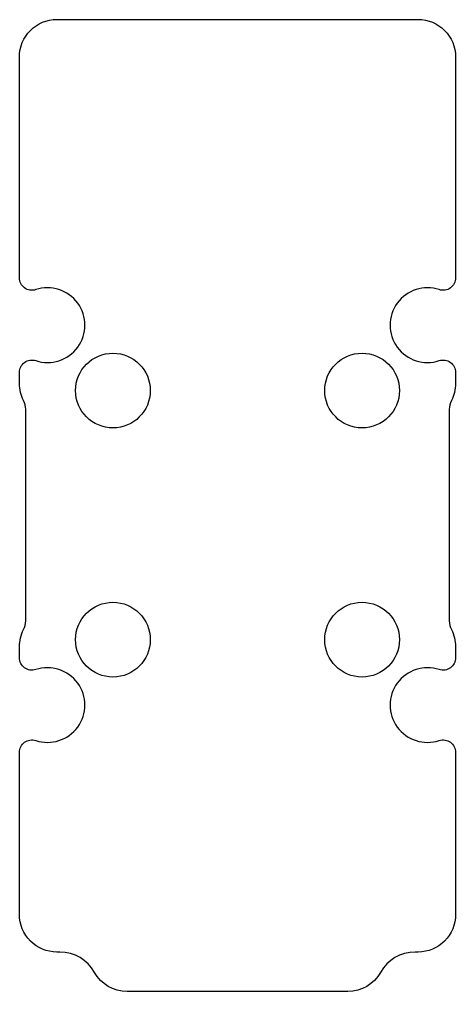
# Model space of a CAD drawing. Header units: millimetres. Extents: x -17.5 to 17.5, y -38.2 to 39.8.
import ezdxf

# ---------------------------------------------------------------- set-up
doc = ezdxf.new("R2010")
doc.units = ezdxf.units.MM
doc.layers.get('0').update_dxf_attribs({"linetype": 'CONTINUOUS'})

msp = doc.modelspace()

# ---------------------------------------------------------------- linework, layer by layer
msp.add_lwpolyline([(-17.5, 36.792, -0.414214), (-14.5, 39.792), (14.5, 39.792, -0.414214), (17.5, 36.792), (17.5, 19.05, -0.51068), (16.187, 18.1, 1.381699), (16.187, 12.4, -0.51068), (17.5, 11.45), (17.5, 10.562, -0.119535), (17.167, 9.187, 0.119535), (17, 8.5), (17, -8.5, 0.119535), (17.167, -9.187, -0.119535), (17.5, -10.562), (17.5, -11.45, -0.51068), (16.187, -12.4, 1.381699), (16.187, -18.1, -0.51068), (17.5, -19.05), (17.5, -32.075, -0.414214), (14.5, -35.075), (14.25, -35.075, 0.272309), (11.475, -36.708, -0.272309), (8.853, -38.25), (-8.853, -38.25, -0.272309), (-11.475, -36.708, 0.272309), (-14.25, -35.075), (-14.5, -35.075, -0.414214), (-17.5, -32.075), (-17.5, -19.05, -0.51068), (-16.188, -18.1, 1.381699), (-16.188, -12.4, -0.51068), (-17.5, -11.45), (-17.5, -10.562, -0.119535), (-17.167, -9.187, 0.119535), (-17, -8.5), (-17, 8.5, 0.119535), (-17.167, 9.187, -0.119535), (-17.5, 10.562), (-17.5, 11.45, -0.51068), (-16.188, 12.4, 1.381699), (-16.188, 18.1, -0.51068), (-17.5, 19.05)], format="xyb", close=True)
for centre in [(-10, 10), (10, 10), (-10, -10), (10, -10)]:
    msp.add_circle(centre, 3)

doc.saveas('drawing.dxf')
